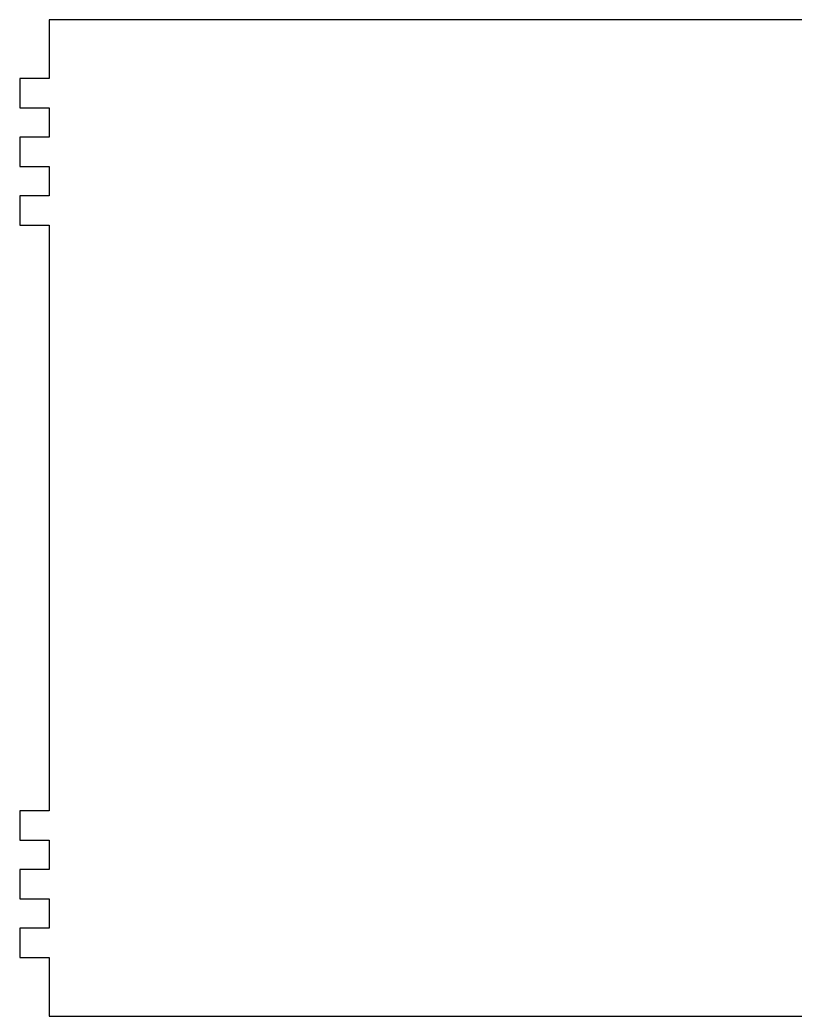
# Model space of a CAD drawing. Header units: metres. Extents: x -185 to 1201, y -340 to 309.
# Drawn here: x 816 to 921.8, y -4 to 132 of the extents above; entities that cross this region are included whole.
import ezdxf

# ---------------------------------------------------------------- set-up
doc = ezdxf.new("R2010")
doc.units = ezdxf.units.M

msp = doc.modelspace()

# ---------------------------------------------------------------- linework, layer by layer
for p, q in [((1036, 132), (820, 132)), ((820, 132), (820, 124)), ((820, 124), (816, 124)), ((816, 124), (816, 120)), ((816, 120), (820, 120)), ((820, 120), (820, 116)), ((820, 116), (816, 116)), ((816, 116), (816, 112)), ((816, 112), (820, 112)), ((820, 112), (820, 108)), ((820, 108), (816, 108)), ((816, 108), (816, 104)), ((816, 104), (820, 104)), ((820, 104), (820, 24)), ((820, 24), (816, 24)), ((816, 24), (816, 20)), ((816, 20), (820, 20)), ((820, 20), (820, 16)), ((820, 16), (816, 16)), ((816, 16), (816, 12)), ((816, 12), (820, 12)), ((820, 12), (820, 8)), ((820, 8), (816, 8)), ((816, 8), (816, 4)), ((816, 4), (820, 4)), ((820, 4), (820, -4)), ((820, -4), (1036, -4))]:
    msp.add_line(p, q)

doc.saveas('drawing.dxf')
